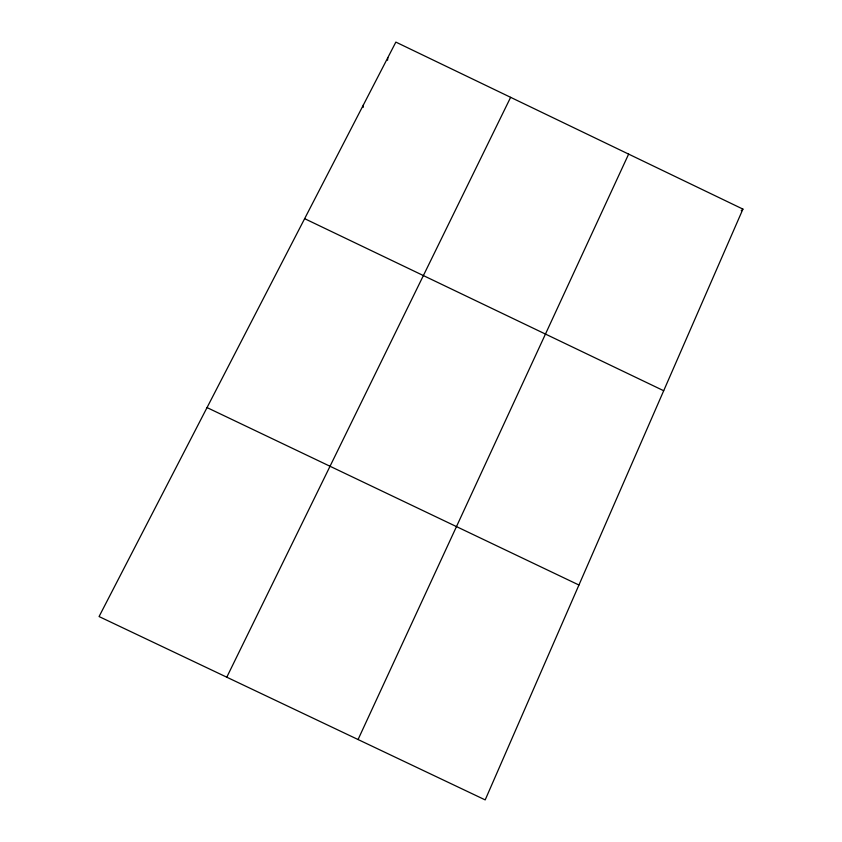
<?xml version="1.0" encoding="UTF-8"?>
<svg xmlns="http://www.w3.org/2000/svg" width="842" height="842" viewBox="0 0 842 842"><rect width="100%" height="100%" fill="white"/><g stroke="black" fill="none" stroke-linecap="round" stroke-linejoin="round"><path stroke-width="1.26" d="M363.249 107.313L363.386 104.955M387.562 60.235L387.815 57.677M742.928 209.111L485.192 799.9L99.072 616.554L395.856 42.1L742.928 209.111L741.234 210.71M358.06 739.539L628.637 154.107M226.782 677.2L510.631 97.325M207.037 407.581L578.928 585.022M304.636 218.667L663.696 390.73"/></g></svg>
